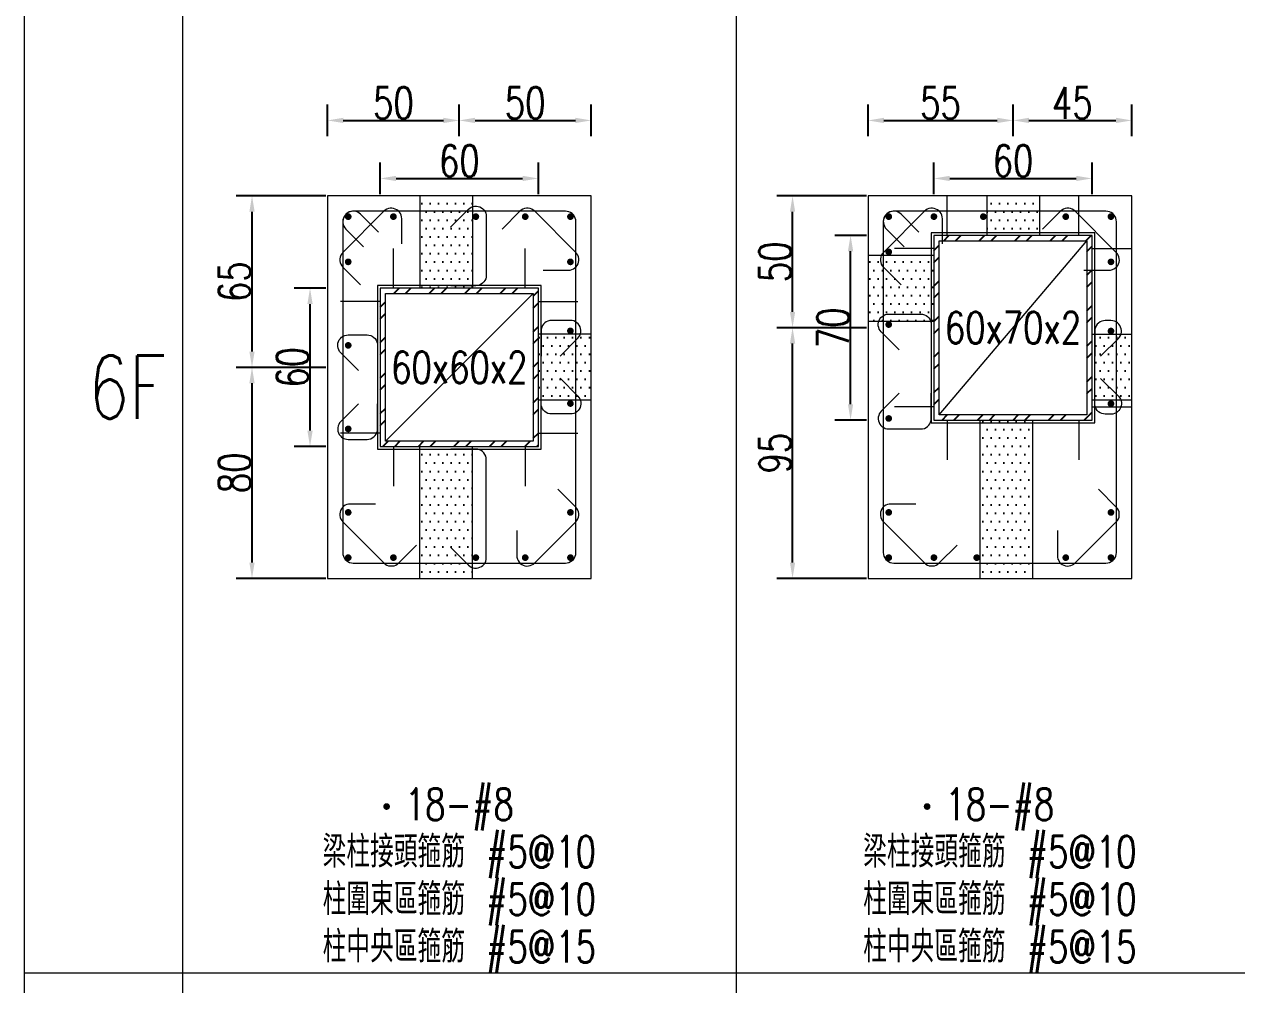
# Model space of a CAD drawing. Header units: millimetres. Extents: x 0 to 3905, y 0 to 8880.
# Drawn here: x 0 to 459.8, y 2437.4 to 2801.6 of the extents above; entities that cross this region are included whole.
import ezdxf
from ezdxf.enums import TextEntityAlignment as Align

# ---------------------------------------------------------------- set-up
doc = ezdxf.new("R2010")
doc.units = ezdxf.units.MM
doc.layers.get('DEFPOINTS').update_dxf_attribs({"color": 3})
for name, color, linetype in [('Hatch線', 6, 'Continuous'), ('TC-鋼粱', 132, 'Continuous'), ('主筋斷面', 2, 'Continuous'), ('文字-主筋根數', 7, 'Continuous'), ('文字-剪力筋 中央區', 7, 'Continuous'), ('文字-剪力筋-BC', 7, 'Continuous'), ('文字-剪力筋-圍束區', 7, 'Continuous'), ('文字-樓群名稱', 7, 'Continuous'), ('文字-輔助字', 7, 'Continuous'), ('柱斷面線', 4, 'Continuous'), ('標註字', 4, 'Continuous'), ('箍筋線', 1, 'Continuous'), ('網格線', 7, 'Continuous'), ('鋼柱', 11, 'Continuous')]:
    doc.layers.add(name, color=color, linetype=linetype)
doc.styles.add('note', font='txt.shx', dxfattribs={"width": 0.75, "height": 12})
doc.styles.add('txt', font='txt.shx', dxfattribs={"height": 0.2, "bigfont": 'chineset.shx'})
doc.dimstyles.new('RCAD_DIM', dxfattribs={"dimtxt": 12, "dimasz": 6, "dimexe": 6, "dimexo": 0.625, "dimtad": 1, "dimdec": 0, "dimdsep": 46, "dimtxsty": 'note', "dimcen": 2.5, "dimclrd": 256, "dimclre": 256, "dimclrt": 256, "dimadec": 0, "dimazin": 0, "dimtfac": 1, "dimtmove": 0, "dimatfit": 3, "dimfxl": 0, "dimtolj": 1, "dimarcsym": 0})

# ---------------------------------------------------------------- blocks, each defined once
blk = doc.blocks.new('*D54')
at = {"layer": 'DEFPOINTS', "color": 0}
for p in [(195, 2743.12), (135, 2736.5), (195, 2736.5)]:
    blk.add_point(p, dxfattribs=at)
at = {"layer": '標註字', "lineweight": -2}
for p, q in [((135, 2737.12), (135, 2749.12)), ((195, 2737.12), (195, 2749.12)), ((141, 2743.12), (189, 2743.12))]:
    blk.add_line(p, q, dxfattribs=at)
at = {"layer": '標註字'}
for points in [[(141, 2744.12), (141, 2742.12), (135, 2743.12)], [(189, 2742.12), (189, 2744.12), (195, 2743.12)]]:
    blk.add_solid(points, dxfattribs=at)
at = {"layer": '標註字', "insert": (165, 2749.75), "char_height": 12, "attachment_point": 5, "style": 'note'}
blk.add_mtext('\\A1;60', dxfattribs=at)
blk = doc.blocks.new('*D55')
at = {"layer": 'DEFPOINTS', "color": 0}
for p in [(108.38, 2701.5), (115, 2701.5), (115, 2641.5)]:
    blk.add_point(p, dxfattribs=at)
at = {"layer": '標註字', "lineweight": -2}
for p, q in [((114.38, 2701.5), (102.38, 2701.5)), ((108.38, 2647.5), (108.38, 2695.5)), ((114.38, 2641.5), (102.38, 2641.5))]:
    blk.add_line(p, q, dxfattribs=at)
at = {"layer": '標註字'}
for points in [[(109.38, 2695.5), (107.38, 2695.5), (108.38, 2701.5)], [(107.38, 2647.5), (109.38, 2647.5), (108.38, 2641.5)]]:
    blk.add_solid(points, dxfattribs=at)
at = {"layer": '標註字', "insert": (101.75, 2671.5), "char_height": 12, "attachment_point": 5, "rotation": 90, "style": 'note'}
blk.add_mtext('\\A1;60', dxfattribs=at)
blk = doc.blocks.new('*D56')
at = {"layer": 'DEFPOINTS', "color": 0}
for p in [(165, 2765.12), (115, 2758.5), (165, 2758.5)]:
    blk.add_point(p, dxfattribs=at)
at = {"layer": '標註字', "lineweight": -2}
for p, q in [((115, 2759.12), (115, 2771.12)), ((165, 2759.12), (165, 2771.12)), ((121, 2765.12), (159, 2765.12))]:
    blk.add_line(p, q, dxfattribs=at)
at = {"layer": '標註字'}
for points in [[(121, 2766.12), (121, 2764.12), (115, 2765.12)], [(159, 2764.12), (159, 2766.12), (165, 2765.12)]]:
    blk.add_solid(points, dxfattribs=at)
at = {"layer": '標註字', "insert": (140, 2771.75), "char_height": 12, "attachment_point": 5, "style": 'note'}
blk.add_mtext('\\A1;50', dxfattribs=at)
blk = doc.blocks.new('*D57')
at = {"layer": 'DEFPOINTS', "color": 0}
for p in [(215, 2765.12), (165, 2758.5), (215, 2758.5)]:
    blk.add_point(p, dxfattribs=at)
at = {"layer": '標註字', "lineweight": -2}
for p, q in [((165, 2759.12), (165, 2771.12)), ((215, 2759.12), (215, 2771.12)), ((171, 2765.12), (209, 2765.12))]:
    blk.add_line(p, q, dxfattribs=at)
at = {"layer": '標註字'}
for points in [[(171, 2766.12), (171, 2764.12), (165, 2765.12)], [(209, 2764.12), (209, 2766.12), (215, 2765.12)]]:
    blk.add_solid(points, dxfattribs=at)
at = {"layer": '標註字', "insert": (190, 2771.75), "char_height": 12, "attachment_point": 5, "style": 'note'}
blk.add_mtext('\\A1;50', dxfattribs=at)
blk = doc.blocks.new('*D58')
at = {"layer": 'DEFPOINTS', "color": 0}
for p in [(86.38, 2671.5), (115, 2671.5), (115, 2591.5)]:
    blk.add_point(p, dxfattribs=at)
at = {"layer": '標註字', "lineweight": -2}
for p, q in [((114.38, 2671.5), (80.38, 2671.5)), ((86.38, 2597.5), (86.38, 2665.5)), ((114.38, 2591.5), (80.38, 2591.5))]:
    blk.add_line(p, q, dxfattribs=at)
at = {"layer": '標註字'}
for points in [[(87.38, 2665.5), (85.38, 2665.5), (86.38, 2671.5)], [(85.38, 2597.5), (87.38, 2597.5), (86.38, 2591.5)]]:
    blk.add_solid(points, dxfattribs=at)
at = {"layer": '標註字', "insert": (79.75, 2631.5), "char_height": 12, "attachment_point": 5, "rotation": 90, "style": 'note'}
blk.add_mtext('\\A1;80', dxfattribs=at)
blk = doc.blocks.new('*D59')
at = {"layer": 'DEFPOINTS', "color": 0}
for p in [(86.38, 2736.5), (115, 2736.5), (115, 2671.5)]:
    blk.add_point(p, dxfattribs=at)
at = {"layer": '標註字', "lineweight": -2}
for p, q in [((114.38, 2736.5), (80.38, 2736.5)), ((86.38, 2677.5), (86.38, 2730.5)), ((114.38, 2671.5), (80.38, 2671.5))]:
    blk.add_line(p, q, dxfattribs=at)
at = {"layer": '標註字'}
for points in [[(87.38, 2730.5), (85.38, 2730.5), (86.38, 2736.5)], [(85.38, 2677.5), (87.38, 2677.5), (86.38, 2671.5)]]:
    blk.add_solid(points, dxfattribs=at)
at = {"layer": '標註字', "insert": (79.75, 2704), "char_height": 12, "attachment_point": 5, "rotation": 90, "style": 'note'}
blk.add_mtext('\\A1;65', dxfattribs=at)
blk = doc.blocks.new('Circle_Filled')
at = {"const_width": 0.5}
blk.add_lwpolyline([(-0.25, 0, 1), (0.25, 0, 1)], format="xyb", close=True, dxfattribs=at)
blk = doc.blocks.new('*D186')
at = {"layer": 'DEFPOINTS', "color": 0}
for p in [(405, 2743.12), (345, 2736.5), (405, 2736.5)]:
    blk.add_point(p, dxfattribs=at)
at = {"layer": '標註字', "lineweight": -2}
for p, q in [((345, 2737.12), (345, 2749.12)), ((405, 2737.12), (405, 2749.12)), ((351, 2743.12), (399, 2743.12))]:
    blk.add_line(p, q, dxfattribs=at)
at = {"layer": '標註字'}
for points in [[(351, 2744.12), (351, 2742.12), (345, 2743.12)], [(399, 2742.12), (399, 2744.12), (405, 2743.12)]]:
    blk.add_solid(points, dxfattribs=at)
at = {"layer": '標註字', "insert": (375, 2749.75), "char_height": 12, "attachment_point": 5, "style": 'note'}
blk.add_mtext('\\A1;60', dxfattribs=at)
blk = doc.blocks.new('*D187')
at = {"layer": 'DEFPOINTS', "color": 0}
for p in [(313.38, 2721.5), (320, 2721.5), (320, 2651.5)]:
    blk.add_point(p, dxfattribs=at)
at = {"layer": '標註字', "lineweight": -2}
for p, q in [((319.38, 2721.5), (307.38, 2721.5)), ((313.38, 2657.5), (313.38, 2715.5)), ((319.38, 2651.5), (307.38, 2651.5))]:
    blk.add_line(p, q, dxfattribs=at)
at = {"layer": '標註字'}
for points in [[(314.38, 2715.5), (312.38, 2715.5), (313.38, 2721.5)], [(312.38, 2657.5), (314.38, 2657.5), (313.38, 2651.5)]]:
    blk.add_solid(points, dxfattribs=at)
at = {"layer": '標註字', "insert": (306.75, 2686.5), "char_height": 12, "attachment_point": 5, "rotation": 90, "style": 'note'}
blk.add_mtext('\\A1;70', dxfattribs=at)
blk = doc.blocks.new('*D188')
at = {"layer": 'DEFPOINTS', "color": 0}
for p in [(375, 2765.12), (320, 2758.5), (375, 2758.5)]:
    blk.add_point(p, dxfattribs=at)
at = {"layer": '標註字', "lineweight": -2}
for p, q in [((320, 2759.12), (320, 2771.12)), ((375, 2759.12), (375, 2771.12)), ((326, 2765.12), (369, 2765.12))]:
    blk.add_line(p, q, dxfattribs=at)
at = {"layer": '標註字'}
for points in [[(326, 2766.12), (326, 2764.12), (320, 2765.12)], [(369, 2764.12), (369, 2766.12), (375, 2765.12)]]:
    blk.add_solid(points, dxfattribs=at)
at = {"layer": '標註字', "insert": (347.5, 2771.75), "char_height": 12, "attachment_point": 5, "style": 'note'}
blk.add_mtext('\\A1;55', dxfattribs=at)
blk = doc.blocks.new('*D189')
at = {"layer": 'DEFPOINTS', "color": 0}
for p in [(420, 2765.12), (375, 2758.5), (420, 2758.5)]:
    blk.add_point(p, dxfattribs=at)
at = {"layer": '標註字', "lineweight": -2}
for p, q in [((375, 2759.12), (375, 2771.12)), ((420, 2759.12), (420, 2771.12)), ((381, 2765.12), (414, 2765.12))]:
    blk.add_line(p, q, dxfattribs=at)
at = {"layer": '標註字'}
for points in [[(381, 2766.12), (381, 2764.12), (375, 2765.12)], [(414, 2764.12), (414, 2766.12), (420, 2765.12)]]:
    blk.add_solid(points, dxfattribs=at)
at = {"layer": '標註字', "insert": (397.5, 2771.75), "char_height": 12, "attachment_point": 5, "style": 'note'}
blk.add_mtext('\\A1;45', dxfattribs=at)
blk = doc.blocks.new('*D190')
at = {"layer": 'DEFPOINTS', "color": 0}
for p in [(291.38, 2686.5), (320, 2686.5), (320, 2591.5)]:
    blk.add_point(p, dxfattribs=at)
at = {"layer": '標註字', "lineweight": -2}
for p, q in [((319.38, 2686.5), (285.38, 2686.5)), ((291.38, 2597.5), (291.38, 2680.5)), ((319.38, 2591.5), (285.38, 2591.5))]:
    blk.add_line(p, q, dxfattribs=at)
at = {"layer": '標註字'}
for points in [[(292.38, 2680.5), (290.38, 2680.5), (291.38, 2686.5)], [(290.38, 2597.5), (292.38, 2597.5), (291.38, 2591.5)]]:
    blk.add_solid(points, dxfattribs=at)
at = {"layer": '標註字', "insert": (284.75, 2639), "char_height": 12, "attachment_point": 5, "rotation": 90, "style": 'note'}
blk.add_mtext('\\A1;95', dxfattribs=at)
blk = doc.blocks.new('*D191')
at = {"layer": 'DEFPOINTS', "color": 0}
for p in [(291.38, 2736.5), (320, 2736.5), (320, 2686.5)]:
    blk.add_point(p, dxfattribs=at)
at = {"layer": '標註字', "lineweight": -2}
for p, q in [((319.38, 2736.5), (285.38, 2736.5)), ((291.38, 2692.5), (291.38, 2730.5)), ((319.38, 2686.5), (285.38, 2686.5))]:
    blk.add_line(p, q, dxfattribs=at)
at = {"layer": '標註字'}
for points in [[(292.38, 2730.5), (290.38, 2730.5), (291.38, 2736.5)], [(290.38, 2692.5), (292.38, 2692.5), (291.38, 2686.5)]]:
    blk.add_solid(points, dxfattribs=at)
at = {"layer": '標註字', "insert": (284.75, 2711.5), "char_height": 12, "attachment_point": 5, "rotation": 90, "style": 'note'}
blk.add_mtext('\\A1;50', dxfattribs=at)

msp = doc.modelspace()

# ---------------------------------------------------------------- hatches: boundary and pattern name
at = {"layer": 'Hatch線'}
h = msp.add_hatch(dxfattribs=at)
h.set_pattern_fill('ANSI32', color=256, style=0)
h.paths.add_polyline_path([(345, 2651.5), (405, 2651.5), (405, 2721.5), (345, 2721.5)], flags=17)
h.paths.add_polyline_path([(347, 2653.5), (347, 2719.5), (403, 2719.5), (403, 2653.5)])
h = msp.add_hatch(dxfattribs=at)
h.set_pattern_fill('ANSI32', color=256, style=0)
h.paths.add_polyline_path([(135, 2641.5), (195, 2641.5), (195, 2701.5), (135, 2701.5)], flags=17)
h.paths.add_polyline_path([(137, 2643.5), (137, 2699.5), (193, 2699.5), (193, 2643.5)])
at = {"layer": 'TC-鋼粱'}
h = msp.add_hatch(dxfattribs=at)
h.set_pattern_fill('DOTS', color=256, scale=2, style=0)
h.paths.add_polyline_path([(170, 2736.5), (150, 2736.5), (150, 2701.5), (170, 2701.5)], flags=17)
h = msp.add_hatch(dxfattribs=at)
h.set_pattern_fill('DOTS', color=256, scale=2, style=0)
h.paths.add_polyline_path([(385, 2736.5), (365, 2736.5), (365, 2721.5), (385, 2721.5)], flags=17)
h = msp.add_hatch(dxfattribs=at)
h.set_pattern_fill('DOTS', color=256, scale=2, style=0)
h.paths.add_polyline_path([(320, 2714), (320, 2689), (345, 2689), (345, 2714)], flags=17)
h = msp.add_hatch(dxfattribs=at)
h.set_pattern_fill('DOTS', color=256, scale=2, style=0)
h.paths.add_polyline_path([(215, 2659.06), (215, 2684.06), (195, 2684.06), (195, 2659.06)], flags=17)
h = msp.add_hatch(dxfattribs=at)
h.set_pattern_fill('DOTS', color=256, scale=2, style=0)
h.paths.add_polyline_path([(420, 2659), (420, 2684), (405, 2684), (405, 2659)], flags=17)
h = msp.add_hatch(dxfattribs=at)
h.set_pattern_fill('DOTS', color=256, scale=2, style=0)
h.paths.add_polyline_path([(362.5, 2591.5), (382.5, 2591.5), (382.5, 2651.5), (362.5, 2651.5)], flags=17)
h = msp.add_hatch(dxfattribs=at)
h.set_pattern_fill('DOTS', color=256, scale=2, style=0)
h.paths.add_polyline_path([(150, 2591.5), (170, 2591.5), (170, 2641.5), (150, 2641.5)], flags=17)

# ---------------------------------------------------------------- linework, layer by layer
at = {"layer": 'DEFPOINTS', "lineweight": 5}
for points in [[(350, 2721.5), (350, 2736.5)], [(400, 2721.5), (400, 2736.5)], [(345, 2650.5), (406, 2650.5), (406, 2722.5), (344, 2722.5), (344, 2650.5), (345, 2650.5)], [(347, 2653.5), (403, 2719.5)], [(140, 2701.5), (140, 2716.5)], [(190, 2701.5), (190, 2716.5)], [(345, 2716.5), (330, 2716.5)], [(405, 2716.5), (420, 2716.5)], [(135, 2640.5), (196, 2640.5), (196, 2702.5), (134, 2702.5), (134, 2640.5), (135, 2640.5)], [(137, 2643.5), (193, 2699.5)], [(135, 2696.5), (120, 2696.5)], [(195, 2696.5), (210, 2696.5)], [(345, 2656.5), (330, 2656.5)], [(405, 2656.5), (420, 2656.5)], [(350, 2651.5), (350, 2636.5)], [(400, 2651.5), (400, 2636.5)], [(135, 2646.5), (120, 2646.5)], [(195, 2646.5), (210, 2646.5)], [(140, 2641.5), (140, 2626.5)], [(190, 2641.5), (190, 2626.5)]]:
    msp.add_lwpolyline(points, dxfattribs=at)
at = {"layer": 'TC-鋼粱', "lineweight": 5}
for points in [[(150, 2736.5), (150, 2701.5)], [(170, 2736.5), (170, 2701.5)], [(365, 2736.5), (365, 2721.5)], [(385, 2736.5), (385, 2721.5)], [(320, 2714), (345, 2714)], [(320, 2689), (345, 2689)], [(215, 2684.06), (195, 2684.06)], [(420, 2684), (405, 2684)], [(215, 2659.06), (195, 2659.06)], [(420, 2659), (405, 2659)], [(362.5, 2591.5), (362.5, 2651.5)], [(382.5, 2591.5), (382.5, 2651.5)], [(150, 2591.5), (150, 2641.5)], [(170, 2591.5), (170, 2641.5)]]:
    msp.add_lwpolyline(points, dxfattribs=at)
at = {"layer": '柱斷面線', "lineweight": 5}
for points in [[(115, 2591.5), (215, 2591.5), (215, 2736.5), (115, 2736.5), (115, 2591.5)], [(320, 2591.5), (420, 2591.5), (420, 2736.5), (320, 2736.5), (320, 2591.5)]]:
    msp.add_lwpolyline(points, dxfattribs=at)
at = {"layer": '箍筋線', "lineweight": 5}
for points in [[(143.19, 2718.31), (143.19, 2727.85), (143.13, 2728.52), (142.96, 2729.16), (142.69, 2729.77), (142.32, 2730.33), (141.86, 2730.82), (141.33, 2731.22), (140.73, 2731.52), (140.1, 2731.73), (139.43, 2731.82), (138.77, 2731.8), (138.11, 2731.67), (137.49, 2731.43), (136.91, 2731.09), (136.4, 2730.66), (120.84, 2715.1), (120.39, 2714.57), (120.05, 2713.97), (119.81, 2713.32), (119.69, 2712.63), (119.69, 2711.94), (119.81, 2711.26), (120.05, 2710.61), (120.39, 2710.01), (120.84, 2709.48), (127.58, 2702.73)], [(161.71, 2724.7), (168.46, 2731.45), (168.97, 2731.88), (169.54, 2732.22), (170.17, 2732.46), (170.82, 2732.59), (171.49, 2732.61), (172.15, 2732.52), (172.79, 2732.31), (173.38, 2732.01), (173.92, 2731.6), (174.38, 2731.12), (174.75, 2730.56), (175.02, 2729.95), (175.19, 2729.31), (175.24, 2728.64), (175.24, 2706.43), (175.18, 2705.74), (175, 2705.07), (174.71, 2704.44), (174.31, 2703.88), (173.82, 2703.39), (173.26, 2702.99), (172.63, 2702.7), (171.96, 2702.52), (171.27, 2702.46), (161.73, 2702.46)], [(196.81, 2708.31), (206.35, 2708.31), (207.02, 2708.37), (207.66, 2708.54), (208.27, 2708.81), (208.83, 2709.18), (209.32, 2709.64), (209.72, 2710.17), (210.02, 2710.77), (210.23, 2711.4), (210.32, 2712.07), (210.3, 2712.73), (210.17, 2713.39), (209.93, 2714.01), (209.59, 2714.59), (209.16, 2715.1), (193.6, 2730.66), (193.07, 2731.11), (192.47, 2731.45), (191.82, 2731.69), (191.13, 2731.81), (190.44, 2731.81), (189.76, 2731.69), (189.11, 2731.45), (188.51, 2731.11), (187.98, 2730.66), (181.23, 2723.92)], [(348.19, 2718.31), (348.19, 2727.85), (348.13, 2728.52), (347.96, 2729.16), (347.69, 2729.77), (347.32, 2730.33), (346.86, 2730.82), (346.33, 2731.22), (345.73, 2731.52), (345.1, 2731.73), (344.43, 2731.82), (343.77, 2731.8), (343.11, 2731.67), (342.49, 2731.43), (341.91, 2731.09), (341.4, 2730.66), (325.84, 2715.1), (325.39, 2714.57), (325.05, 2713.97), (324.81, 2713.32), (324.69, 2712.63), (324.69, 2711.94), (324.81, 2711.26), (325.05, 2710.61), (325.39, 2710.01), (325.84, 2709.48), (332.58, 2702.73)], [(401.81, 2708.31), (411.35, 2708.31), (412.02, 2708.37), (412.66, 2708.54), (413.27, 2708.81), (413.83, 2709.18), (414.32, 2709.64), (414.72, 2710.17), (415.02, 2710.77), (415.23, 2711.4), (415.32, 2712.07), (415.3, 2712.73), (415.17, 2713.39), (414.93, 2714.01), (414.59, 2714.59), (414.16, 2715.1), (398.6, 2730.66), (398.07, 2731.11), (397.47, 2731.45), (396.82, 2731.69), (396.13, 2731.81), (395.44, 2731.81), (394.76, 2731.69), (394.11, 2731.45), (393.51, 2731.11), (392.98, 2730.66), (386.23, 2723.92)], [(134.33, 2722.79), (127.58, 2729.54), (127.07, 2729.97), (126.49, 2730.31), (125.87, 2730.55), (125.22, 2730.68), (124.55, 2730.7), (123.89, 2730.61), (123.25, 2730.4), (122.66, 2730.1), (122.12, 2729.69), (121.66, 2729.21), (121.29, 2728.65), (121.02, 2728.04), (120.85, 2727.4), (120.79, 2726.73), (120.79, 2601.27), (120.86, 2600.58), (121.03, 2599.91), (121.33, 2599.28), (121.72, 2598.71), (122.21, 2598.22), (122.78, 2597.83), (123.41, 2597.53), (124.08, 2597.36), (124.77, 2597.29), (205.23, 2597.29), (205.92, 2597.36), (206.59, 2597.53), (207.22, 2597.83), (207.79, 2598.22), (208.28, 2598.71), (208.67, 2599.28), (208.97, 2599.91), (209.14, 2600.58), (209.21, 2601.27), (209.21, 2726.73), (209.14, 2727.42), (208.97, 2728.09), (208.67, 2728.72), (208.28, 2729.29), (207.79, 2729.78), (207.22, 2730.17), (206.59, 2730.47), (205.92, 2730.64), (205.23, 2730.71), (124.77, 2730.71), (124.1, 2730.65), (123.46, 2730.48), (122.85, 2730.21), (122.29, 2729.84), (121.81, 2729.38), (121.4, 2728.84), (121.1, 2728.25), (120.89, 2727.61), (120.8, 2726.95), (120.82, 2726.28), (120.95, 2725.63), (121.19, 2725.01), (121.53, 2724.43), (121.96, 2723.92), (128.71, 2717.17)], [(339.33, 2722.79), (332.58, 2729.54), (332.07, 2729.97), (331.49, 2730.31), (330.87, 2730.55), (330.22, 2730.68), (329.55, 2730.7), (328.89, 2730.61), (328.25, 2730.4), (327.66, 2730.1), (327.12, 2729.69), (326.66, 2729.21), (326.29, 2728.65), (326.02, 2728.04), (325.85, 2727.4), (325.79, 2726.73), (325.79, 2601.27), (325.86, 2600.58), (326.03, 2599.91), (326.33, 2599.28), (326.72, 2598.71), (327.21, 2598.22), (327.78, 2597.83), (328.41, 2597.53), (329.08, 2597.36), (329.77, 2597.29), (410.23, 2597.29), (410.92, 2597.36), (411.59, 2597.53), (412.22, 2597.83), (412.79, 2598.22), (413.28, 2598.71), (413.67, 2599.28), (413.97, 2599.91), (414.14, 2600.58), (414.21, 2601.27), (414.21, 2726.73), (414.14, 2727.42), (413.97, 2728.09), (413.67, 2728.72), (413.28, 2729.29), (412.79, 2729.78), (412.22, 2730.17), (411.59, 2730.47), (410.92, 2730.64), (410.23, 2730.71), (329.77, 2730.71), (329.1, 2730.65), (328.46, 2730.48), (327.85, 2730.21), (327.29, 2729.84), (326.81, 2729.38), (326.4, 2728.84), (326.1, 2728.25), (325.89, 2727.61), (325.8, 2726.95), (325.82, 2726.28), (325.95, 2725.63), (326.19, 2725.01), (326.53, 2724.43), (326.96, 2723.92), (333.71, 2717.17)], [(331.8, 2678.17), (325.05, 2684.92), (324.62, 2685.43), (324.28, 2686.01), (324.04, 2686.63), (323.91, 2687.29), (323.89, 2687.95), (323.98, 2688.62), (324.19, 2689.25), (324.49, 2689.85), (324.9, 2690.38), (325.38, 2690.84), (325.94, 2691.21), (326.55, 2691.48), (327.19, 2691.65), (327.86, 2691.71), (340.02, 2691.71), (340.72, 2691.65), (341.38, 2691.47), (342.01, 2691.17), (342.58, 2690.78), (343.07, 2690.29), (343.47, 2689.72), (343.76, 2689.09), (343.94, 2688.42), (344, 2687.73), (344, 2678.19)], [(203.2, 2675.78), (209.95, 2682.52), (210.38, 2683.03), (210.72, 2683.61), (210.96, 2684.23), (211.09, 2684.89), (211.11, 2685.56), (211.02, 2686.22), (210.81, 2686.85), (210.51, 2687.45), (210.1, 2687.98), (209.62, 2688.44), (209.06, 2688.81), (208.45, 2689.09), (207.81, 2689.25), (207.14, 2689.31), (199.98, 2689.31), (199.28, 2689.25), (198.62, 2689.07), (197.99, 2688.78), (197.42, 2688.38), (196.93, 2687.89), (196.53, 2687.32), (196.24, 2686.69), (196.06, 2686.02), (196, 2685.33), (196, 2675.79)], [(408.2, 2675.71), (414.95, 2682.46), (415.38, 2682.97), (415.72, 2683.55), (415.96, 2684.17), (416.09, 2684.82), (416.11, 2685.49), (416.02, 2686.15), (415.81, 2686.79), (415.51, 2687.38), (415.1, 2687.92), (414.62, 2688.38), (414.06, 2688.75), (413.45, 2689.02), (412.81, 2689.19), (412.14, 2689.24), (409.97, 2689.24), (409.28, 2689.18), (408.62, 2689.01), (407.99, 2688.71), (407.42, 2688.31), (406.93, 2687.83), (406.53, 2687.26), (406.24, 2686.63), (406.06, 2685.96), (406, 2685.27), (406, 2675.73)], [(126.8, 2670.28), (120.05, 2677.02), (119.62, 2677.53), (119.28, 2678.11), (119.04, 2678.73), (118.91, 2679.39), (118.89, 2680.06), (118.98, 2680.72), (119.19, 2681.35), (119.49, 2681.95), (119.9, 2682.48), (120.38, 2682.94), (120.94, 2683.31), (121.55, 2683.59), (122.19, 2683.75), (122.86, 2683.81), (130.02, 2683.81), (130.72, 2683.75), (131.38, 2683.57), (132.01, 2683.28), (132.58, 2682.88), (133.07, 2682.39), (133.47, 2681.82), (133.76, 2681.19), (133.94, 2680.52), (134, 2679.83), (134, 2670.29)], [(203.2, 2667.35), (209.95, 2660.6), (210.38, 2660.09), (210.72, 2659.52), (210.96, 2658.89), (211.09, 2658.24), (211.11, 2657.57), (211.02, 2656.91), (210.81, 2656.27), (210.51, 2655.68), (210.1, 2655.14), (209.62, 2654.69), (209.06, 2654.31), (208.45, 2654.04), (207.81, 2653.87), (207.14, 2653.82), (199.98, 2653.82), (199.28, 2653.88), (198.62, 2654.06), (197.99, 2654.35), (197.42, 2654.75), (196.93, 2655.24), (196.53, 2655.81), (196.24, 2656.43), (196.06, 2657.1), (196, 2657.79), (196, 2667.33)], [(408.2, 2667.29), (414.95, 2660.54), (415.38, 2660.03), (415.72, 2659.45), (415.96, 2658.83), (416.09, 2658.18), (416.11, 2657.51), (416.02, 2656.85), (415.81, 2656.21), (415.51, 2655.62), (415.1, 2655.08), (414.62, 2654.62), (414.06, 2654.25), (413.45, 2653.98), (412.81, 2653.81), (412.14, 2653.75), (409.97, 2653.75), (409.28, 2653.82), (408.62, 2653.99), (407.99, 2654.29), (407.42, 2654.68), (406.93, 2655.17), (406.53, 2655.74), (406.24, 2656.37), (406.06, 2657.04), (406, 2657.73), (406, 2667.27)], [(331.8, 2661.67), (325.05, 2654.93), (324.62, 2654.42), (324.28, 2653.84), (324.04, 2653.22), (323.91, 2652.56), (323.89, 2651.89), (323.98, 2651.23), (324.19, 2650.59), (324.49, 2650), (324.9, 2649.47), (325.38, 2649.01), (325.94, 2648.64), (326.55, 2648.36), (327.19, 2648.2), (327.86, 2648.14), (340.02, 2648.14), (340.72, 2648.2), (341.38, 2648.38), (342.01, 2648.67), (342.58, 2649.07), (343.07, 2649.56), (343.47, 2650.13), (343.76, 2650.76), (343.94, 2651.43), (344, 2652.12), (344, 2661.66)], [(126.8, 2657.72), (120.05, 2650.98), (119.62, 2650.47), (119.28, 2649.89), (119.04, 2649.27), (118.91, 2648.61), (118.89, 2647.94), (118.98, 2647.28), (119.19, 2646.65), (119.49, 2646.05), (119.9, 2645.52), (120.38, 2645.06), (120.94, 2644.69), (121.55, 2644.41), (122.19, 2644.25), (122.86, 2644.19), (130.02, 2644.19), (130.72, 2644.25), (131.38, 2644.43), (132.01, 2644.72), (132.58, 2645.12), (133.07, 2645.61), (133.47, 2646.18), (133.76, 2646.81), (133.94, 2647.48), (134, 2648.17), (134, 2657.71)], [(161.71, 2603.3), (168.46, 2596.55), (168.97, 2596.12), (169.54, 2595.78), (170.17, 2595.54), (170.82, 2595.41), (171.49, 2595.39), (172.15, 2595.48), (172.79, 2595.69), (173.38, 2595.99), (173.92, 2596.4), (174.38, 2596.88), (174.75, 2597.44), (175.02, 2598.05), (175.19, 2598.69), (175.24, 2599.36), (175.24, 2636.53), (175.18, 2637.22), (175, 2637.88), (174.71, 2638.51), (174.31, 2639.08), (173.82, 2639.57), (173.26, 2639.97), (172.63, 2640.26), (171.96, 2640.44), (171.27, 2640.5), (161.73, 2640.5)], [(186.81, 2609.69), (186.81, 2600.15), (186.87, 2599.48), (187.04, 2598.84), (187.31, 2598.23), (187.68, 2597.67), (188.14, 2597.18), (188.67, 2596.78), (189.27, 2596.48), (189.9, 2596.27), (190.57, 2596.18), (191.23, 2596.2), (191.89, 2596.33), (192.51, 2596.57), (193.09, 2596.91), (193.6, 2597.34), (209.16, 2612.9), (209.61, 2613.43), (209.95, 2614.03), (210.19, 2614.68), (210.31, 2615.37), (210.31, 2616.06), (210.19, 2616.74), (209.95, 2617.39), (209.61, 2617.99), (209.16, 2618.52), (202.42, 2625.27)], [(391.81, 2609.69), (391.81, 2600.15), (391.87, 2599.48), (392.04, 2598.84), (392.31, 2598.23), (392.68, 2597.67), (393.14, 2597.18), (393.67, 2596.78), (394.27, 2596.48), (394.9, 2596.27), (395.57, 2596.18), (396.23, 2596.2), (396.89, 2596.33), (397.51, 2596.57), (398.09, 2596.91), (398.6, 2597.34), (414.16, 2612.9), (414.61, 2613.43), (414.95, 2614.03), (415.19, 2614.68), (415.31, 2615.37), (415.31, 2616.06), (415.19, 2616.74), (414.95, 2617.39), (414.61, 2617.99), (414.16, 2618.52), (407.42, 2625.27)], [(133.19, 2619.69), (123.65, 2619.69), (122.98, 2619.63), (122.34, 2619.46), (121.73, 2619.19), (121.17, 2618.82), (120.68, 2618.36), (120.28, 2617.83), (119.98, 2617.23), (119.77, 2616.6), (119.68, 2615.93), (119.7, 2615.27), (119.83, 2614.61), (120.07, 2613.99), (120.41, 2613.41), (120.84, 2612.9), (136.4, 2597.34), (136.93, 2596.89), (137.53, 2596.55), (138.18, 2596.31), (138.87, 2596.19), (139.56, 2596.19), (140.24, 2596.31), (140.89, 2596.55), (141.49, 2596.89), (142.02, 2597.34), (148.77, 2604.08)], [(338.19, 2619.69), (328.65, 2619.69), (327.98, 2619.63), (327.34, 2619.46), (326.73, 2619.19), (326.17, 2618.82), (325.68, 2618.36), (325.28, 2617.83), (324.98, 2617.23), (324.77, 2616.6), (324.68, 2615.93), (324.7, 2615.27), (324.83, 2614.61), (325.07, 2613.99), (325.41, 2613.41), (325.84, 2612.9), (341.4, 2597.34), (341.93, 2596.89), (342.53, 2596.55), (343.18, 2596.31), (343.87, 2596.19), (344.56, 2596.19), (345.24, 2596.31), (345.89, 2596.55), (346.49, 2596.89), (347.02, 2597.34), (353.77, 2604.08)]]:
    msp.add_lwpolyline(points, dxfattribs=at)
at = {"layer": '網格線', "lineweight": 5}
for points in [[(0, 2814), (0, 2442)], [(60, 2814), (60, 2442)], [(270, 2814), (270, 2442)], [(0, 2442), (0, 2412)], [(0, 2442), (60, 2442)], [(60, 2442), (270, 2442)], [(60, 2442), (60, 2412)], [(270, 2442), (470, 2442)], [(270, 2442), (270, 2412)]]:
    msp.add_lwpolyline(points, dxfattribs=at)
at = {"layer": '鋼柱', "lineweight": 5}
for points in [[(345, 2651.5), (405, 2651.5), (405, 2721.5), (345, 2721.5), (345, 2651.5)], [(347, 2653.5), (347, 2719.5), (403, 2719.5), (403, 2653.5), (347, 2653.5)], [(135, 2641.5), (195, 2641.5), (195, 2701.5), (135, 2701.5), (135, 2641.5)], [(137, 2643.5), (137, 2699.5), (193, 2699.5), (193, 2643.5), (137, 2643.5)]]:
    msp.add_lwpolyline(points, dxfattribs=at)

# ---------------------------------------------------------------- block references
at = {"layer": '主筋斷面', "lineweight": 5, "xscale": 2.539999961853027, "yscale": 2.539999961853027}
for p in [(122.86, 2728.64), (140, 2728.64), (171.27, 2728.64), (190, 2728.64), (207.14, 2728.64), (327.86, 2728.64), (345, 2728.64), (363.73, 2728.64), (395, 2728.64), (412.14, 2728.64), (327.86, 2715.27), (122.86, 2711.5), (207.14, 2711.5), (412.14, 2711.5), (207.14, 2685.33), (327.86, 2687.73), (412.14, 2685.27), (122.86, 2679.83), (207.14, 2657.79), (412.14, 2657.73), (327.86, 2652.12), (122.86, 2648.17), (122.86, 2616.5), (207.14, 2616.5), (327.86, 2616.5), (412.14, 2616.5), (122.86, 2599.36), (140, 2599.36), (171.27, 2599.36), (190, 2599.36), (207.14, 2599.36), (327.86, 2599.36), (345, 2599.36), (361.23, 2599.36), (395, 2599.36), (412.14, 2599.36), (137.42, 2505), (342.42, 2505)]:
    msp.add_blockref('Circle_Filled', p, dxfattribs=at)

# ---------------------------------------------------------------- texts
at = {"layer": '文字-主筋根數', "style": 'txt', "width": 0.75}
for p in [(165, 2505), (370, 2505)]:
    msp.add_text('18-#8', height=12, dxfattribs=at).set_placement(p, align=Align.MIDDLE)
at = {"layer": '文字-剪力筋 中央區', "style": 'txt', "width": 0.75}
for p in [(165, 2451), (370, 2451)]:
    msp.add_text('柱中央區箍筋 #5@15', height=12, dxfattribs=at).set_placement(p, align=Align.MIDDLE)
at = {"layer": '文字-剪力筋-BC', "style": 'txt', "width": 0.75}
for p in [(165, 2487), (370, 2487)]:
    msp.add_text('梁柱接頭箍筋 #5@10', height=12, dxfattribs=at).set_placement(p, align=Align.MIDDLE)
at = {"layer": '文字-剪力筋-圍束區', "style": 'txt', "width": 0.75}
for p in [(165, 2469), (370, 2469)]:
    msp.add_text('柱圍束區箍筋 #5@10', height=12, dxfattribs=at).set_placement(p, align=Align.MIDDLE)
at = {"layer": '文字-樓群名稱', "style": 'txt', "width": 0.75}
msp.add_text('6F', height=24, dxfattribs=at).set_placement((39, 2664), align=Align.MIDDLE)
at = {"layer": '文字-輔助字', "style": 'txt', "width": 0.75}
for s, p in [('60x70x2', (375, 2686.5)), ('60x60x2', (165, 2671.5))]:
    msp.add_text(s, height=12, dxfattribs=at).set_placement(p, align=Align.MIDDLE)

# ---------------------------------------------------------------- dimensions: what is measured, and where the dimension line sits
at = {"layer": '標註字'}
for base, p1, p2, picture, middle in [((165, 2765.12), (115, 2758.5), (165, 2758.5), '*D56', (140, 2771.75)), ((215, 2765.12), (165, 2758.5), (215, 2758.5), '*D57', (190, 2771.75)), ((375, 2765.12), (320, 2758.5), (375, 2758.5), '*D188', (347.5, 2771.75)), ((420, 2765.12), (375, 2758.5), (420, 2758.5), '*D189', (397.5, 2771.75)), ((195, 2743.12), (135, 2736.5), (195, 2736.5), '*D54', (165, 2749.75)), ((405, 2743.12), (345, 2736.5), (405, 2736.5), '*D186', (375, 2749.75))]:
    dim = msp.add_linear_dim(base=base, p1=p1, p2=p2, dimstyle='RCAD_DIM', dxfattribs=at)
    dim.commit()
    dim.dimension.update_dxf_attribs({"geometry": picture, "text_midpoint": middle})
for base, p1, p2, picture, middle in [((86.38, 2736.5), (115, 2671.5), (115, 2736.5), '*D59', (79.75, 2704)), ((291.38, 2736.5), (320, 2686.5), (320, 2736.5), '*D191', (284.75, 2711.5)), ((313.38, 2721.5), (320, 2651.5), (320, 2721.5), '*D187', (306.75, 2686.5)), ((108.38, 2701.5), (115, 2641.5), (115, 2701.5), '*D55', (101.75, 2671.5)), ((291.38, 2686.5), (320, 2591.5), (320, 2686.5), '*D190', (284.75, 2639)), ((86.38, 2671.5), (115, 2591.5), (115, 2671.5), '*D58', (79.75, 2631.5))]:
    dim = msp.add_linear_dim(base=base, p1=p1, p2=p2, angle=90, dimstyle='RCAD_DIM', dxfattribs=at)
    dim.commit()
    dim.dimension.update_dxf_attribs({"geometry": picture, "text_midpoint": middle})

doc.saveas('drawing.dxf')
